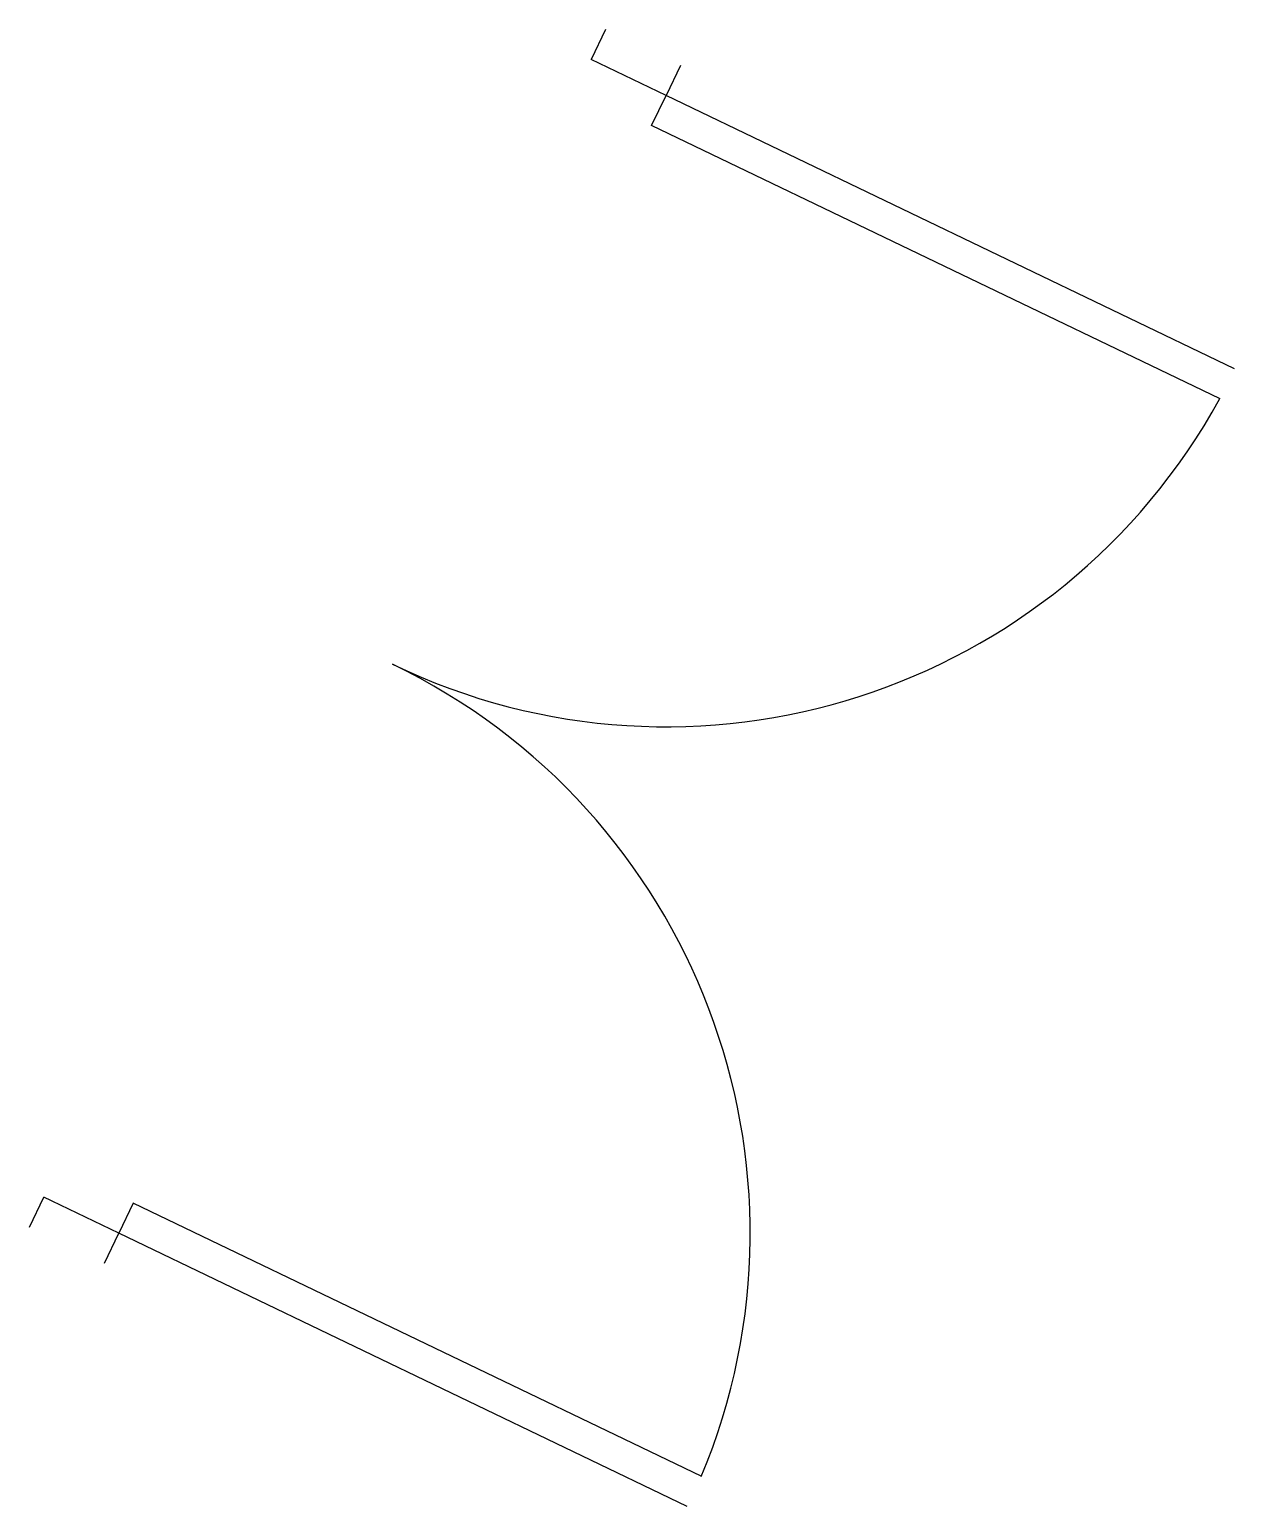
# Model space of a CAD drawing. Header units: millimetres. Extents: x -5161 to -5015, y 11627 to 11804.
import ezdxf

# ---------------------------------------------------------------- set-up
doc = ezdxf.new("R2010")
doc.units = ezdxf.units.MM

msp = doc.modelspace()

# ---------------------------------------------------------------- linework, layer by layer
for p, q in [((-5091.2, 11804.39), (-5092.94, 11800.79)), ((-5083.92, 11796.45), (-5092.94, 11800.79)), ((-5082.19, 11800.06), (-5083.92, 11796.45)), ((-5085.66, 11792.85), (-5083.92, 11796.45)), ((-5015.49, 11763.54), (-5083.92, 11796.45)), ((-5017.22, 11759.93), (-5085.66, 11792.85)), ((-5160.55, 11660.2), (-5158.81, 11663.8)), ((-5149.8, 11659.47), (-5158.81, 11663.8)), ((-5148.07, 11663.07), (-5149.8, 11659.47)), ((-5079.63, 11630.16), (-5148.07, 11663.07)), ((-5151.54, 11655.87), (-5149.8, 11659.47)), ((-5081.37, 11626.56), (-5149.8, 11659.47))]:
    msp.add_line(p, q)
for centre, start, end in [((-5083.92, 11796.45), 244.3207, 331.2987), ((-5149.8, 11659.47), 337.3326, 64.3106)]:
    msp.add_arc(centre, 76, start, end)

doc.saveas('drawing.dxf')
